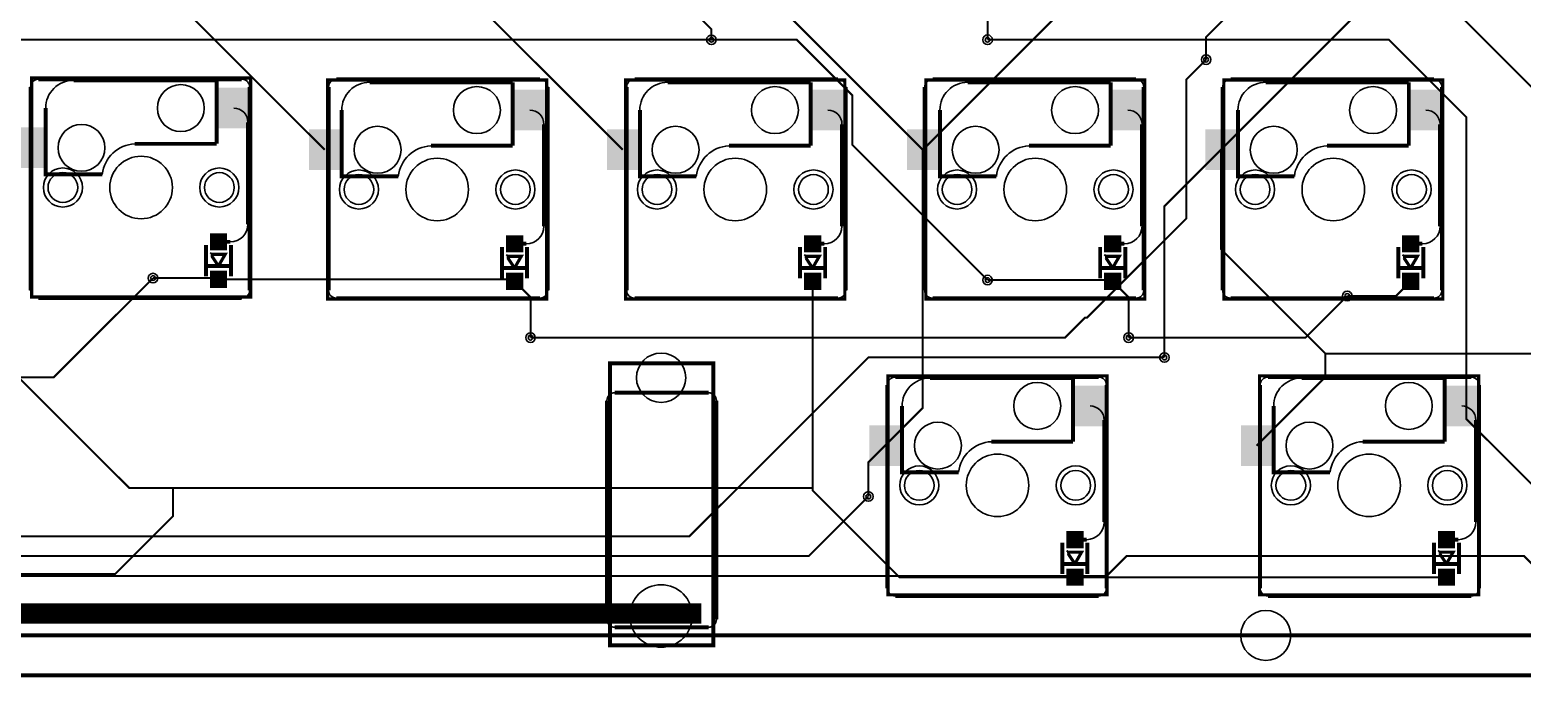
# Model space of a CAD drawing. Header units: millimetres. Extents: x -34 to 290, y -3 to 102.
# Drawn here: x 142 to 237.4, y -2.7 to 38.7 of the extents above; entities that cross this region are included whole.
import ezdxf

# ---------------------------------------------------------------- set-up
doc = ezdxf.new("R2010")
doc.units = ezdxf.units.MM
for name, color, linetype, true_color in [('BoardOutLine', 7, 'Continuous', 0xff00ff), ('BottomLayer', 7, 'Continuous', 0x0000ff), ('BottomPasteMaskLayer', 7, 'Continuous', 0x800000), ('BottomSilkLayer', 7, 'Continuous', 0x66cc33), ('BottomSolderMaskLayer', 7, 'Continuous', 0xaa00ff), ('Document', 7, 'Continuous', 0xffffff), ('Hole', 7, 'Continuous', 0x222222), ('Multi-Layer', 7, 'Continuous', 0xc0c0c0), ('TopLayer', 7, 'Continuous', 0xff0000), ('TopSilkLayer', 7, 'Continuous', 0xffcc00)]:
    doc.layers.add(name, color=color, linetype=linetype, true_color=true_color)

msp = doc.modelspace()

# ---------------------------------------------------------------- hatches: boundary and pattern name
at = {"layer": 'BottomLayer'}
for points in [[(155.967, 32.482), (154.067, 32.482), (154.067, 34.982), (155.967, 34.982)], [(174.89, 32.355), (172.99, 32.355), (172.99, 34.855), (174.89, 34.855)], [(193.94, 32.355), (192.04, 32.355), (192.04, 34.855), (193.94, 34.855)], [(213.117, 32.355), (211.217, 32.355), (211.217, 34.855), (213.117, 34.855)], [(232.167, 32.355), (230.267, 32.355), (230.267, 34.855), (232.167, 34.855)], [(142.861, 29.942), (140.961, 29.942), (140.961, 32.442), (142.861, 32.442)], [(161.784, 29.815), (159.884, 29.815), (159.884, 32.315), (161.784, 32.315)], [(180.834, 29.815), (178.934, 29.815), (178.934, 32.315), (180.834, 32.315)], [(200.011, 29.815), (198.111, 29.815), (198.111, 32.315), (200.011, 32.315)], [(219.061, 29.815), (217.161, 29.815), (217.161, 32.315), (219.061, 32.315)], [(154.547, 25.678), (154.547, 24.678), (153.547, 24.678), (153.547, 25.678)], [(173.47, 25.551), (173.47, 24.551), (172.47, 24.551), (172.47, 25.551)], [(192.52, 25.551), (192.52, 24.551), (191.52, 24.551), (191.52, 25.551)], [(211.697, 25.551), (211.697, 24.551), (210.697, 24.551), (210.697, 25.551)], [(230.747, 25.551), (230.747, 24.551), (229.747, 24.551), (229.747, 25.551)], [(154.547, 23.278), (154.547, 22.278), (153.547, 22.278), (153.547, 23.278)], [(173.47, 23.151), (173.47, 22.151), (172.47, 22.151), (172.47, 23.151)], [(192.52, 23.151), (192.52, 22.151), (191.52, 22.151), (191.52, 23.151)], [(211.697, 23.151), (211.697, 22.151), (210.697, 22.151), (210.697, 23.151)], [(230.747, 23.151), (230.747, 22.151), (229.747, 22.151), (229.747, 23.151)], [(210.704, 13.432), (208.804, 13.432), (208.804, 15.932), (210.704, 15.932)], [(234.453, 13.432), (232.553, 13.432), (232.553, 15.932), (234.453, 15.932)], [(197.598, 10.892), (195.698, 10.892), (195.698, 13.392), (197.598, 13.392)], [(221.347, 10.892), (219.447, 10.892), (219.447, 13.392), (221.347, 13.392)], [(209.284, 6.628), (209.284, 5.628), (208.284, 5.628), (208.284, 6.628)], [(233.033, 6.628), (233.033, 5.628), (232.033, 5.628), (232.033, 6.628)], [(209.284, 4.228), (209.284, 3.228), (208.284, 3.228), (208.284, 4.228)], [(233.033, 4.228), (233.033, 3.228), (232.033, 3.228), (232.033, 4.228)]]:
    msp.add_hatch(color=256, dxfattribs=at).paths.add_polyline_path(points)
at = {"layer": 'BottomPasteMaskLayer'}
for points in [[(155.967, 32.482), (154.067, 32.482), (154.067, 34.982), (155.967, 34.982)], [(174.89, 32.355), (172.99, 32.355), (172.99, 34.855), (174.89, 34.855)], [(193.94, 32.355), (192.04, 32.355), (192.04, 34.855), (193.94, 34.855)], [(213.117, 32.355), (211.217, 32.355), (211.217, 34.855), (213.117, 34.855)], [(232.167, 32.355), (230.267, 32.355), (230.267, 34.855), (232.167, 34.855)], [(142.861, 29.942), (140.961, 29.942), (140.961, 32.442), (142.861, 32.442)], [(161.784, 29.815), (159.884, 29.815), (159.884, 32.315), (161.784, 32.315)], [(180.834, 29.815), (178.934, 29.815), (178.934, 32.315), (180.834, 32.315)], [(200.011, 29.815), (198.111, 29.815), (198.111, 32.315), (200.011, 32.315)], [(219.061, 29.815), (217.161, 29.815), (217.161, 32.315), (219.061, 32.315)], [(154.547, 25.678), (154.547, 24.678), (153.547, 24.678), (153.547, 25.678)], [(173.47, 25.551), (173.47, 24.551), (172.47, 24.551), (172.47, 25.551)], [(192.52, 25.551), (192.52, 24.551), (191.52, 24.551), (191.52, 25.551)], [(211.697, 25.551), (211.697, 24.551), (210.697, 24.551), (210.697, 25.551)], [(230.747, 25.551), (230.747, 24.551), (229.747, 24.551), (229.747, 25.551)], [(154.547, 23.278), (154.547, 22.278), (153.547, 22.278), (153.547, 23.278)], [(173.47, 23.151), (173.47, 22.151), (172.47, 22.151), (172.47, 23.151)], [(192.52, 23.151), (192.52, 22.151), (191.52, 22.151), (191.52, 23.151)], [(211.697, 23.151), (211.697, 22.151), (210.697, 22.151), (210.697, 23.151)], [(230.747, 23.151), (230.747, 22.151), (229.747, 22.151), (229.747, 23.151)], [(210.704, 13.432), (208.804, 13.432), (208.804, 15.932), (210.704, 15.932)], [(234.453, 13.432), (232.553, 13.432), (232.553, 15.932), (234.453, 15.932)], [(197.598, 10.892), (195.698, 10.892), (195.698, 13.392), (197.598, 13.392)], [(221.347, 10.892), (219.447, 10.892), (219.447, 13.392), (221.347, 13.392)], [(209.284, 6.628), (209.284, 5.628), (208.284, 5.628), (208.284, 6.628)], [(233.033, 6.628), (233.033, 5.628), (232.033, 5.628), (232.033, 6.628)], [(209.284, 4.228), (209.284, 3.228), (208.284, 3.228), (208.284, 4.228)], [(233.033, 4.228), (233.033, 3.228), (232.033, 3.228), (232.033, 4.228)]]:
    msp.add_hatch(color=256, dxfattribs=at).paths.add_polyline_path(points)
at = {"layer": 'BottomSolderMaskLayer'}
for points in [[(156.018, 32.431), (154.017, 32.431), (154.017, 35.033), (156.018, 35.033)], [(174.941, 32.304), (172.94, 32.304), (172.94, 34.906), (174.941, 34.906)], [(193.991, 32.304), (191.99, 32.304), (191.99, 34.906), (193.991, 34.906)], [(213.168, 32.304), (211.167, 32.304), (211.167, 34.906), (213.168, 34.906)], [(232.218, 32.304), (230.217, 32.304), (230.217, 34.906), (232.218, 34.906)], [(142.912, 29.891), (140.91, 29.891), (140.91, 32.493), (142.912, 32.493)], [(161.835, 29.764), (159.833, 29.764), (159.833, 32.366), (161.835, 32.366)], [(180.885, 29.764), (178.883, 29.764), (178.883, 32.366), (180.885, 32.366)], [(200.062, 29.764), (198.06, 29.764), (198.06, 32.366), (200.062, 32.366)], [(219.112, 29.764), (217.11, 29.764), (217.11, 32.366), (219.112, 32.366)], [(154.598, 25.729), (154.598, 24.627), (153.496, 24.627), (153.496, 25.729)], [(173.521, 25.602), (173.521, 24.5), (172.419, 24.5), (172.419, 25.602)], [(192.571, 25.602), (192.571, 24.5), (191.469, 24.5), (191.469, 25.602)], [(211.748, 25.602), (211.748, 24.5), (210.646, 24.5), (210.646, 25.602)], [(230.798, 25.602), (230.798, 24.5), (229.696, 24.5), (229.696, 25.602)], [(154.598, 23.329), (154.598, 22.227), (153.496, 22.227), (153.496, 23.329)], [(173.521, 23.202), (173.521, 22.1), (172.419, 22.1), (172.419, 23.202)], [(192.571, 23.202), (192.571, 22.1), (191.469, 22.1), (191.469, 23.202)], [(211.748, 23.202), (211.748, 22.1), (210.646, 22.1), (210.646, 23.202)], [(230.798, 23.202), (230.798, 22.1), (229.696, 22.1), (229.696, 23.202)], [(210.755, 13.381), (208.754, 13.381), (208.754, 15.983), (210.755, 15.983)], [(234.504, 13.381), (232.503, 13.381), (232.503, 15.983), (234.504, 15.983)], [(197.649, 10.841), (195.647, 10.841), (195.647, 13.443), (197.649, 13.443)], [(221.398, 10.841), (219.396, 10.841), (219.396, 13.443), (221.398, 13.443)], [(209.335, 6.679), (209.335, 5.577), (208.233, 5.577), (208.233, 6.679)], [(233.084, 6.679), (233.084, 5.577), (231.982, 5.577), (231.982, 6.679)], [(209.335, 4.279), (209.335, 3.177), (208.233, 3.177), (208.233, 4.279)], [(233.084, 4.279), (233.084, 3.177), (231.982, 3.177), (231.982, 4.279)]]:
    msp.add_hatch(color=256, dxfattribs=at).paths.add_polyline_path(points)

# ---------------------------------------------------------------- linework, layer by layer
at = {"layer": 'BoardOutLine', "const_width": 0.254}
msp.add_lwpolyline([(-34.29, 100.33), (-34.29, -2.54), (289.56, -2.54), (289.56, 100.33), (-34.29, 100.33)], close=True, dxfattribs=at)
at = {"layer": 'BottomLayer'}
for points, const_width in [([(160.834, 31.065), (151.436, 40.463), (151.436, 50.242)], 0.127), ([(179.884, 31.065), (170.359, 40.59), (170.359, 50.242)], 0.127), ([(189.409, 50.242), (189.409, 40.717), (199.061, 31.065)], 0.127), ([(199.061, 31.065), (208.586, 40.59), (208.586, 50.242)], 0.127), ([(227.509, 50.115), (227.509, 40.463), (218.111, 31.065)], 0.127), ([(182.495, 41.828), (185.547, 38.776), (185.547, 38.1)], 0.127), ([(201.545, 41.828), (203.2, 40.173), (203.2, 38.1)], 0.127), ([(220.722, 41.828), (217.17, 38.276), (217.17, 36.83)], 0.127), ([(155.921, 30.202), (155.921, 32.828)], 0.254), ([(174.844, 30.075), (174.844, 32.701)], 0.254), ([(193.894, 30.075), (193.894, 32.701)], 0.254), ([(213.071, 30.075), (213.071, 32.701)], 0.254), ([(232.121, 30.075), (232.121, 32.701)], 0.254), ([(196.648, 12.142), (199.061, 14.555), (199.061, 31.065)], 0.127), ([(218.111, 31.065), (214.503, 27.457), (214.503, 17.78)], 0.127), ([(244.273, 12.142), (238.381, 18.034), (224.79, 18.034), (218.111, 24.713), (218.111, 31.065)], 0.127), ([(155.921, 30.202), (155.921, 26.303)], 0.254), ([(174.844, 30.075), (174.844, 26.176)], 0.254), ([(193.894, 30.075), (193.894, 26.176)], 0.254), ([(213.071, 30.075), (213.071, 26.176)], 0.254), ([(232.121, 30.075), (232.121, 26.176)], 0.254), ([(154.797, 25.178), (154.047, 25.178)], 0.254), ([(173.72, 25.051), (172.97, 25.051)], 0.254), ([(192.77, 25.051), (192.02, 25.051)], 0.254), ([(211.947, 25.051), (211.197, 25.051)], 0.254), ([(230.997, 25.051), (230.247, 25.051)], 0.254), ([(154.047, 22.778), (153.965, 22.86), (149.86, 22.86)], 0.127), ([(134.997, 22.778), (148.346, 9.428), (192.02, 9.428)], 0.127), ([(172.97, 22.651), (172.843, 22.778), (154.047, 22.778)], 0.127), ([(172.97, 22.651), (173.99, 21.631), (173.99, 19.05)], 0.127), ([(208.784, 3.728), (197.567, 3.728), (192.02, 9.275), (192.02, 22.651)], 0.127), ([(211.197, 22.651), (211.115, 22.733), (203.2, 22.733)], 0.127), ([(211.197, 22.651), (212.217, 21.631), (212.217, 19.05)], 0.127), ([(230.247, 22.651), (229.313, 21.717), (226.187, 21.717)], 0.127), ([(220.397, 12.142), (224.79, 16.535), (224.79, 18.034)], 0.127), ([(210.658, 11.152), (210.658, 13.778)], 0.254), ([(234.407, 11.152), (234.407, 13.778)], 0.254), ([(196.648, 12.142), (195.58, 11.074), (195.58, 8.89)], 0.127), ([(210.658, 11.152), (210.658, 7.253)], 0.254), ([(234.407, 11.152), (234.407, 7.253)], 0.254), ([(137.283, 3.601), (137.619, 3.937), (147.447, 3.937), (151.13, 7.62), (151.13, 9.428)], 0.127), ([(209.534, 6.128), (208.784, 6.128)], 0.254), ([(233.283, 6.128), (232.533, 6.128)], 0.254), ([(232.533, 3.728), (208.784, 3.728)], 0.127)]:
    msp.add_lwpolyline(points, dxfattribs=dict(at, const_width=const_width))
for centre, radius, start, end in [((155.017, 32.828), 0.904, 0, 90), ((173.94, 32.701), 0.904, 0, 90), ((192.99, 32.701), 0.904, 0, 90), ((212.167, 32.701), 0.904, 0, 90), ((231.217, 32.701), 0.904, 0, 90), ((154.797, 26.303), 1.125, 270, 0), ((173.72, 26.176), 1.125, 270, 0), ((192.77, 26.176), 1.125, 270, 0), ((211.947, 26.176), 1.125, 270, 0), ((230.997, 26.176), 1.125, 270, 0), ((209.754, 13.778), 0.904, 0, 90), ((233.503, 13.778), 0.904, 0, 90), ((209.534, 7.253), 1.125, 270, 0), ((233.283, 7.253), 1.125, 270, 0)]:
    msp.add_arc(centre, radius, start, end, dxfattribs=at)
at = {"layer": 'BottomSilkLayer'}
for points, const_width in [([(144.781, 35.51), (153.925, 35.51)], 0.254), ([(153.925, 31.446), (153.925, 35.51)], 0.254), ([(163.704, 35.383), (172.848, 35.383)], 0.254), ([(172.848, 31.319), (172.848, 35.383)], 0.254), ([(182.754, 35.383), (191.898, 35.383)], 0.254), ([(191.898, 31.319), (191.898, 35.383)], 0.254), ([(201.931, 35.383), (211.075, 35.383)], 0.254), ([(211.075, 31.319), (211.075, 35.383)], 0.254), ([(220.981, 35.383), (230.125, 35.383)], 0.254), ([(230.125, 31.319), (230.125, 35.383)], 0.254), ([(146.61, 29.49), (143.003, 29.49), (143.003, 33.732)], 0.254), ([(165.533, 29.363), (161.926, 29.363), (161.926, 33.605)], 0.254), ([(184.583, 29.363), (180.976, 29.363), (180.976, 33.605)], 0.254), ([(203.76, 29.363), (200.153, 29.363), (200.153, 33.605)], 0.254), ([(222.81, 29.363), (219.203, 29.363), (219.203, 33.605)], 0.254), ([(153.925, 31.446), (148.693, 31.446)], 0.254), ([(172.848, 31.319), (167.616, 31.319)], 0.254), ([(191.898, 31.319), (186.666, 31.319)], 0.254), ([(211.075, 31.319), (205.843, 31.319)], 0.254), ([(230.125, 31.319), (224.893, 31.319)], 0.254), ([(153.247, 22.978), (153.247, 24.978)], 0.254), ([(154.847, 22.978), (154.847, 24.978)], 0.254), ([(172.17, 22.851), (172.17, 24.851)], 0.254), ([(173.77, 22.851), (173.77, 24.851)], 0.254), ([(191.22, 22.851), (191.22, 24.851)], 0.254), ([(192.82, 22.851), (192.82, 24.851)], 0.254), ([(210.397, 22.851), (210.397, 24.851)], 0.254), ([(211.997, 22.851), (211.997, 24.851)], 0.254), ([(229.447, 22.851), (229.447, 24.851)], 0.254), ([(231.047, 22.851), (231.047, 24.851)], 0.254), ([(153.546, 24.377), (153.547, 24.378), (154.046, 23.626)], 0.2), ([(153.547, 24.378), (154.472, 24.378)], 0.2), ([(154.397, 24.378), (154.472, 24.378), (154.04, 23.627)], 0.2), ([(172.469, 24.25), (172.47, 24.251), (172.969, 23.499)], 0.2), ([(172.47, 24.251), (173.395, 24.251)], 0.2), ([(173.32, 24.251), (173.395, 24.251), (172.963, 23.5)], 0.2), ([(191.519, 24.25), (191.52, 24.251), (192.019, 23.499)], 0.2), ([(191.52, 24.251), (192.445, 24.251)], 0.2), ([(192.37, 24.251), (192.445, 24.251), (192.013, 23.5)], 0.2), ([(210.696, 24.25), (210.697, 24.251), (211.196, 23.499)], 0.2), ([(210.697, 24.251), (211.622, 24.251)], 0.2), ([(211.547, 24.251), (211.622, 24.251), (211.19, 23.5)], 0.2), ([(229.746, 24.25), (229.747, 24.251), (230.246, 23.499)], 0.2), ([(229.747, 24.251), (230.672, 24.251)], 0.2), ([(230.597, 24.251), (230.672, 24.251), (230.24, 23.5)], 0.2), ([(153.247, 23.627), (154.847, 23.627)], 0.254), ([(172.17, 23.5), (173.77, 23.5)], 0.254), ([(191.22, 23.5), (192.82, 23.5)], 0.254), ([(210.397, 23.5), (211.997, 23.5)], 0.254), ([(229.447, 23.5), (231.047, 23.5)], 0.254), ([(199.518, 16.46), (208.662, 16.46)], 0.254), ([(208.662, 12.396), (208.662, 16.46)], 0.254), ([(223.267, 16.46), (232.411, 16.46)], 0.254), ([(232.411, 12.396), (232.411, 16.46)], 0.254), ([(201.347, 10.44), (197.74, 10.44), (197.74, 14.682)], 0.254), ([(225.096, 10.44), (221.489, 10.44), (221.489, 14.682)], 0.254), ([(208.662, 12.396), (203.43, 12.396)], 0.254), ([(232.411, 12.396), (227.179, 12.396)], 0.254), ([(207.984, 3.928), (207.984, 5.928)], 0.254), ([(209.584, 3.928), (209.584, 5.928)], 0.254), ([(231.733, 3.928), (231.733, 5.928)], 0.254), ([(233.333, 3.928), (233.333, 5.928)], 0.254), ([(208.283, 5.327), (208.284, 5.328), (208.783, 4.576)], 0.2), ([(208.284, 5.328), (209.209, 5.328)], 0.2), ([(209.134, 5.328), (209.209, 5.328), (208.777, 4.577)], 0.2), ([(232.032, 5.327), (232.033, 5.328), (232.532, 4.576)], 0.2), ([(232.033, 5.328), (232.958, 5.328)], 0.2), ([(232.883, 5.328), (232.958, 5.328), (232.526, 4.577)], 0.2), ([(207.984, 4.577), (209.584, 4.577)], 0.254), ([(231.733, 4.577), (233.333, 4.577)], 0.254)]:
    msp.add_lwpolyline(points, dxfattribs=dict(at, const_width=const_width))
for centre, radius, start, end in [((144.773, 33.741), 1.769, 89.72132, 180.27868), ((163.696, 33.614), 1.769, 89.72132, 180.27868), ((182.746, 33.614), 1.769, 89.72132, 180.27868), ((201.923, 33.614), 1.769, 89.72132, 180.27868), ((220.973, 33.614), 1.769, 89.72132, 180.27868), ((148.814, 29.23), 2.219, 93.12162, 173.27606), ((167.737, 29.103), 2.219, 93.12162, 173.27606), ((186.787, 29.103), 2.219, 93.12162, 173.27606), ((205.964, 29.103), 2.219, 93.12162, 173.27606), ((225.014, 29.103), 2.219, 93.12162, 173.27606), ((199.51, 14.691), 1.769, 89.72132, 180.27868), ((223.259, 14.691), 1.769, 89.72132, 180.27868), ((203.551, 10.18), 2.219, 93.12162, 173.27606), ((227.3, 10.18), 2.219, 93.12162, 173.27606)]:
    msp.add_arc(centre, radius, start, end, dxfattribs=at)
at = {"layer": 'Document', "const_width": 0.254}
msp.add_lwpolyline([(179.07, 17.399), (185.674, 17.399), (185.674, -0.635), (179.07, -0.635), (179.07, 17.399)], close=True, dxfattribs=at)
at = {"layer": 'Document', "const_width": 1.3}
msp.add_lwpolyline([(184.912, 1.397), (79.812, 1.397)], dxfattribs=at)
at = {"layer": 'Hole'}
for centre in [(185.547, 38.1), (203.2, 38.1), (217.17, 36.83), (149.86, 22.86), (203.2, 22.733), (226.187, 21.717), (173.99, 19.05), (212.217, 19.05), (214.503, 17.78), (195.58, 8.89)]:
    msp.add_circle(centre, 0.152, dxfattribs=at)
at = {"layer": 'Multi-Layer'}
for centre, radius in [((185.547, 38.1), 0.305), ((203.2, 38.1), 0.31), ((217.17, 36.83), 0.305), ((151.639, 33.732), 1.5), ((170.562, 33.605), 1.5), ((189.612, 33.605), 1.5), ((208.789, 33.605), 1.5), ((227.839, 33.605), 1.5), ((145.289, 31.192), 1.5), ((164.212, 31.065), 1.5), ((183.262, 31.065), 1.5), ((202.439, 31.065), 1.5), ((221.489, 31.065), 1.5), ((149.099, 28.652), 2), ((168.022, 28.525), 2), ((187.072, 28.525), 2), ((206.249, 28.525), 2), ((225.299, 28.525), 2), ((144.099, 28.652), 0.95), ((154.099, 28.652), 0.95), ((163.022, 28.525), 0.95), ((173.022, 28.525), 0.95), ((182.072, 28.525), 0.95), ((192.072, 28.525), 0.95), ((201.249, 28.525), 0.95), ((211.249, 28.525), 0.95), ((220.299, 28.525), 0.95), ((230.299, 28.525), 0.95), ((149.86, 22.86), 0.305), ((203.2, 22.733), 0.305), ((226.187, 21.717), 0.31), ((173.99, 19.05), 0.305), ((212.217, 19.05), 0.31), ((182.334, 16.485), 1.575), ((214.503, 17.78), 0.305), ((206.376, 14.682), 1.5), ((230.125, 14.682), 1.5), ((200.026, 12.142), 1.5), ((223.775, 12.142), 1.5), ((203.836, 9.602), 2), ((227.585, 9.602), 2), ((198.836, 9.602), 0.95), ((208.836, 9.602), 0.95), ((222.585, 9.602), 0.95), ((232.585, 9.602), 0.95), ((195.58, 8.89), 0.31), ((182.334, 1.245), 2), ((220.98, 0), 1.6)]:
    msp.add_circle(centre, radius, dxfattribs=at)
at = {"layer": 'TopLayer', "const_width": 0.127}
for points in [[(273.05, 74.93), (273.431, 74.549), (280.67, 74.549), (283.21, 72.009), (283.21, 7.62), (276.86, 1.27), (241.3, 1.27), (237.49, 5.08), (212.09, 5.08), (210.82, 3.81), (72.39, 3.81), (69.85, 1.27), (58.42, 1.27), (57.15, 2.54), (7.62, 2.54)], [(260.35, 24.003), (249.047, 24.003), (231.013, 42.037), (211.963, 42.037), (206.502, 47.498), (206.502, 52.705), (203.327, 55.88), (190.5, 55.88)], [(149.86, 22.86), (143.51, 16.51), (106.68, 16.51), (100.33, 10.16), (97.79, 10.16), (87.63, 20.32), (82.55, 20.32), (81.28, 21.59), (81.28, 39.37)], [(124.46, 38.1), (185.547, 38.1)], [(203.2, 22.733), (194.564, 31.369), (194.564, 34.544), (191.008, 38.1), (185.547, 38.1)], [(242.57, 5.08), (233.807, 13.843), (233.807, 33.147), (228.854, 38.1), (203.2, 38.1)], [(217.17, 36.83), (215.9, 35.56), (215.9, 26.67), (209.55, 20.32), (209.423, 20.32), (208.153, 19.05), (173.99, 19.05)], [(-4.971, 22.621), (-7.859, 22.621), (-15.248, 15.232), (-15.248, 7.628), (-11.43, 3.81), (57.15, 3.81), (58.42, 2.54), (69.85, 2.667), (72.263, 5.08), (191.77, 5.08), (195.58, 8.89)], [(214.503, 17.78), (195.58, 17.78), (184.15, 6.35), (72.39, 6.35), (69.85, 3.81), (58.42, 3.81), (57.15, 5.08), (-7.493, 5.08), (-12.573, 10.033), (-12.573, 16.637), (-7.859, 21.351), (-4.971, 21.351)], [(226.187, 21.717), (223.52, 19.05), (212.217, 19.05)]]:
    msp.add_lwpolyline(points, dxfattribs=at)
at = {"layer": 'TopSilkLayer'}
for points, const_width in [([(145.999, 21.652), (156.099, 21.652), (156.099, 35.653), (142.099, 35.653), (142.099, 21.652), (146.099, 21.652)], 0.2), ([(142.534, 35.575), (155.535, 35.575)], 0.254), ([(164.922, 21.525), (175.022, 21.525), (175.022, 35.526), (161.022, 35.526), (161.022, 21.525), (165.022, 21.525)], 0.2), ([(161.584, 35.575), (174.585, 35.575)], 0.254), ([(183.972, 21.525), (194.072, 21.525), (194.072, 35.526), (180.072, 35.526), (180.072, 21.525), (184.072, 21.525)], 0.2), ([(180.634, 35.575), (193.635, 35.575)], 0.254), ([(203.149, 21.525), (213.249, 21.525), (213.249, 35.526), (199.249, 35.526), (199.249, 21.525), (203.249, 21.525)], 0.2), ([(199.684, 35.575), (212.685, 35.575)], 0.254), ([(222.199, 21.525), (232.299, 21.525), (232.299, 35.526), (218.299, 35.526), (218.299, 21.525), (222.299, 21.525)], 0.2), ([(218.734, 35.575), (231.735, 35.575)], 0.254), ([(142.034, 35.075), (142.034, 22.075)], 0.254), ([(156.035, 35.075), (156.035, 22.075)], 0.254), ([(161.084, 35.075), (161.084, 22.075)], 0.254), ([(175.085, 35.075), (175.085, 22.075)], 0.254), ([(180.134, 35.075), (180.134, 22.075)], 0.254), ([(194.135, 35.075), (194.135, 22.075)], 0.254), ([(199.184, 35.075), (199.184, 22.075)], 0.254), ([(213.185, 35.075), (213.185, 22.075)], 0.254), ([(218.234, 35.075), (218.234, 22.075)], 0.254), ([(232.235, 35.075), (232.235, 22.075)], 0.254), ([(142.534, 21.575), (155.535, 21.575)], 0.254), ([(161.584, 21.575), (174.585, 21.575)], 0.254), ([(180.634, 21.575), (193.635, 21.575)], 0.254), ([(199.684, 21.575), (212.685, 21.575)], 0.254), ([(218.734, 21.575), (231.735, 21.575)], 0.254), ([(200.736, 2.602), (210.836, 2.602), (210.836, 16.603), (196.836, 16.603), (196.836, 2.602), (200.836, 2.602)], 0.2), ([(197.303, 16.525), (210.303, 16.525)], 0.254), ([(224.485, 2.602), (234.585, 2.602), (234.585, 16.603), (220.585, 16.603), (220.585, 2.602), (224.585, 2.602)], 0.2), ([(221.116, 16.525), (234.116, 16.525)], 0.254), ([(179.366, 15.525), (185.366, 15.525)], 0.254), ([(196.803, 16.025), (196.803, 3.025)], 0.254), ([(210.803, 16.025), (210.803, 3.025)], 0.254), ([(220.616, 16.025), (220.616, 3.025)], 0.254), ([(234.616, 16.025), (234.616, 3.025)], 0.254), ([(178.866, 15.025), (178.866, 1.025)], 0.254), ([(185.866, 15.025), (185.866, 1.025)], 0.254), ([(197.303, 2.525), (210.303, 2.525)], 0.254), ([(221.116, 2.525), (234.116, 2.525)], 0.254), ([(1.397, 0), (287.147, 0)], 0.254), ([(179.366, 0.525), (185.366, 0.525)], 0.254)]:
    msp.add_lwpolyline(points, dxfattribs=dict(at, const_width=const_width))
for centre in [(144.099, 28.652), (154.099, 28.652), (163.022, 28.525), (173.022, 28.525), (182.072, 28.525), (192.072, 28.525), (201.249, 28.525), (211.249, 28.525), (220.299, 28.525), (230.299, 28.525), (198.836, 9.602), (208.836, 9.602), (222.585, 9.602), (232.585, 9.602)]:
    msp.add_circle(centre, 1.25, dxfattribs=at)
for centre, start, end in [((142.534, 35.075), 90, 180), ((155.535, 35.075), 0, 90), ((161.584, 35.075), 90, 180), ((174.585, 35.075), 0, 90), ((180.634, 35.075), 90, 180), ((193.635, 35.075), 0, 90), ((199.684, 35.075), 90, 180), ((212.685, 35.075), 0, 90), ((218.734, 35.075), 90, 180), ((231.735, 35.075), 0, 90), ((142.534, 22.075), 180, 270), ((155.535, 22.075), 270, 360), ((161.584, 22.075), 180, 270), ((174.585, 22.075), 270, 360), ((180.634, 22.075), 180, 270), ((193.635, 22.075), 270, 360), ((199.684, 22.075), 180, 270), ((212.685, 22.075), 270, 360), ((218.734, 22.075), 180, 270), ((231.735, 22.075), 270, 360), ((197.303, 16.025), 90, 180), ((210.303, 16.025), 0, 90), ((221.116, 16.025), 90, 180), ((234.116, 16.025), 0, 90), ((179.366, 15.025), 90, 180), ((185.366, 15.025), 0, 90), ((197.303, 3.025), 180, 270), ((210.303, 3.025), 270, 360), ((221.116, 3.025), 180, 270), ((234.116, 3.025), 270, 360), ((179.366, 1.025), 180, 270), ((185.366, 1.025), 270, 0)]:
    msp.add_arc(centre, 0.5, start, end, dxfattribs=at)

doc.saveas('drawing.dxf')
